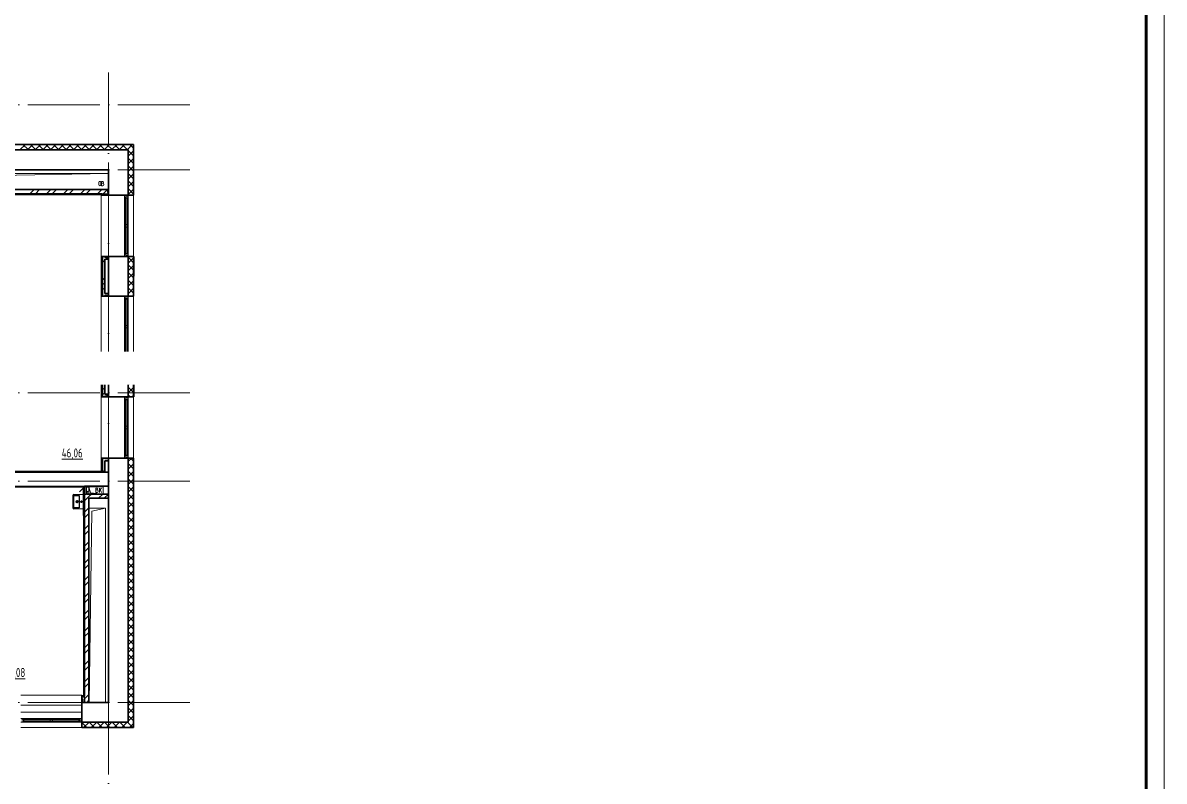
# Model space of a CAD drawing. Header units: millimetres. Extents: x -396912 to 182286, y -43638 to 41610.
# Drawn here: x 5469 to 37169, y -21418 to -345 of the extents above; entities that cross this region are included whole.
import ezdxf
from ezdxf import colors
from ezdxf.entities.mleader import LeaderData, LeaderLine
from ezdxf.math import Vec2, Vec3

# ---------------------------------------------------------------- set-up
doc = ezdxf.new("R2010")
doc.units = ezdxf.units.MM
doc.linetypes.add('ADSK_Линия сетки', pattern=[25, 20, -2.5, 0, -2.5])
for name, color, linetype, lineweight in [('_ Окна', 7, 'Continuous', 9), ('A-_ANOTTEXT_T', 7, 'Continuous', 9), ('RC-Выноски', 7, 'Continuous', 0), ('Марки помещений', 252, 'Continuous', 20), ('Оборудование', 8, 'Continuous', 18), ('Ограждение', 252, 'Continuous', 9), ('Окна', 252, 'Continuous', 9), ('Оси', 252, 'Continuous', 9), ('ОФ_рамка', 8, 'Continuous', 60), ('Перекрытие', 252, 'Continuous', 18), ('Стены внутренние', 7, 'Continuous', 18), ('Стены наружные', 7, 'Continuous', 18), ('Стены штриховка', 7, 'Continuous', 9)]:
    doc.layers.add(name, color=color, linetype=linetype, lineweight=lineweight)
doc.layers.add('Узлы', color=7, linetype='Continuous')
doc.styles.add('GOST 2.304 type A_1', font='', dxfattribs={"height": 350})
doc.styles.add('GOST Common_3', font='', dxfattribs={"height": 3.5})
doc.styles.add('RubezhCAD', font='', dxfattribs={"oblique": 10})
doc.styles.get('GOST 2.304 type A_1').set_extended_font_data('GOST 2.304 type A')
doc.styles.get('GOST Common_3').set_extended_font_data('GOST 2.304 type A')
doc.styles.get('RubezhCAD').set_extended_font_data('GOST type A')

# ---------------------------------------------------------------- blocks, each defined once
blk = doc.blocks.new('1 этаж')
at = {"layer": 'Стены наружные', "lineweight": 9, "true_color": 0x636466}
h = blk.add_hatch(dxfattribs=at)
h.set_pattern_fill('FP_41', color=251, style=0, pattern_type=2)
h.set_pattern_definition([(180, (-32121.82, 94), (-1e-14, -100), [])])
h.paths.add_polyline_path([(-66008, -20706), (-64733, -20706), (-64733, -20696), (-66008, -20696)])
h.paths.add_polyline_path([(2115, -20706), (2692, -20706), (2692, -20696), (1407, -20696), (1407, -20706)])
h.paths.add_polyline_path([(-63033, -20706), (-61883, -20706), (-61883, -20696), (-63033, -20696)])
h.paths.add_polyline_path([(-755, -20706), (-293, -20706), (-293, -20696), (-1393, -20696), (-1393, -20706)])
h.paths.add_polyline_path([(-60183, -20706), (-59053, -20706), (-59053, -20696), (-60183, -20696)])
h.paths.add_polyline_path([(-3625, -20706), (-3093, -20706), (-3093, -20696), (-4168, -20696), (-4168, -20706)])
h.paths.add_polyline_path([(-57353, -20706), (-56243, -20706), (-56243, -20696), (-57353, -20696)])
h.paths.add_polyline_path([(-5868, -20706), (-5868, -20696), (-6963, -20696), (-6963, -20706), (-6495, -20706)])
h.paths.add_polyline_path([(-54543, -20706), (-53453, -20706), (-53453, -20696), (-54543, -20696)])
h.paths.add_polyline_path([(-8663, -20706), (-8663, -20696), (-9768, -20696), (-9768, -20706), (-9365, -20706)])
h.paths.add_polyline_path([(-51753, -20706), (-50623, -20706), (-50623, -20696), (-51753, -20696)])
h.paths.add_polyline_path([(-11518, -20706), (-11468, -20706), (-11468, -20696), (-12548, -20696), (-12548, -20706), (-12236, -20706)])
h.paths.add_polyline_path([(-48923, -20706), (-47803, -20706), (-47803, -20696), (-48923, -20696)])
h.paths.add_polyline_path([(-14248, -20706), (-14248, -20696), (-15323, -20696), (-15323, -20706), (-14388, -20706)])
h.paths.add_polyline_path([(-46103, -20706), (-45033, -20706), (-45033, -20696), (-46103, -20696)])
h.paths.add_polyline_path([(-17258, -20706), (-17023, -20706), (-17023, -20696), (-18123, -20696), (-18123, -20706), (-17976, -20706)])
h.paths.add_polyline_path([(-43333, -20706), (-42233, -20706), (-42233, -20696), (-43333, -20696)])
h.paths.add_polyline_path([(-19823, -20706), (-19823, -20696), (-20923, -20696), (-20923, -20706), (-20129, -20706)])
h.paths.add_polyline_path([(-40533, -20706), (-39403, -20706), (-39403, -20696), (-40533, -20696)])
h.paths.add_polyline_path([(-22623, -20706), (-22623, -20696), (-23703, -20696), (-23703, -20706), (-22999, -20706)])
h.paths.add_polyline_path([(-25869, -20706), (-25403, -20706), (-25403, -20696), (-26503, -20696), (-26503, -20706), (-26501, -20706)])
h.paths.add_polyline_path([(-37703, -20706), (-36593, -20706), (-36593, -20696), (-37703, -20696)])
h.paths.add_polyline_path([(-28205, -20706), (-28203, -20706), (-28203, -20696), (-29243, -20696), (-29242, -20706), (-28380, -20706)])
h.paths.add_polyline_path([(-34893, -20706), (-33783, -20706), (-33783, -20696), (-34893, -20696)])
h.paths.add_polyline_path([(-30943, -20706), (-30943, -20696), (-32083, -20696), (-32082, -20706), (-31093, -20706)])
at = {"color": 251, "lineweight": 18, "true_color": 0x636466}
for p, q in [((-3863, -5446), (2142, -5446)), ((-3781, -5568), (2142, -5446)), ((1875, -5760), (1875, -5697)), ((1932, -5760), (1932, -5697)), ((1982, -5669), (1952, -5669)), ((1952, -5669), (1952, -5789)), ((2006, -5702), (2006, -5692)), ((1986, -5722), (1952, -5722)), ((1952, -5789), (1989, -5789)), ((2016, -5762), (2016, -5752)), ((1602, -14156), (1644, -14326)), ((1602, -14156), (2002, -14156)), ((1823, -14190), (1793, -14190)), ((1793, -14190), (1793, -14310)), ((1826, -14244), (1793, -14244)), ((1846, -14224), (1846, -14214)), ((1953, -14190), (1893, -14262)), ((1893, -14310), (1893, -14190)), ((1953, -14310), (1917, -14233)), ((2002, -14156), (2002, -14356)), ((1644, -14326), (2002, -14356)), ((1793, -14310), (1830, -14310)), ((1856, -14284), (1856, -14274)), ((1602, -14751), (2060, -14751)), ((1606, -20146), (1683, -14831)), ((1683, -14831), (2060, -14751)), ((2060, -14751), (2060, -20146))]:
    blk.add_line(p, q, dxfattribs=at)
for centre, radius, start, end in [((1904, -5697), 28.7, 0, 180), ((1982, -5692), 23.3, 0, 90), ((1986, -5702), 20, 270, 0), ((1904, -5760), 28.7, 180, 0), ((1986, -5752), 30, 0, 90), ((1989, -5762), 26.7, 270, 0), ((1823, -14214), 23.3, 0, 90), ((1826, -14224), 20, 270, 0), ((1826, -14274), 30, 0, 90), ((1830, -14284), 26.7, 270, 0)]:
    blk.add_arc(centre, radius, start, end, dxfattribs=at)
at = {"layer": '_ Окна', "color": 251, "true_color": 0x636466}
for p, q in [((2624, -6056), (2624, -6081)), ((2624, -6081), (2682, -6081)), ((2682, -6081), (2682, -6056)), ((2624, -7731), (2624, -7756)), ((2682, -7731), (2624, -7731)), ((2682, -7756), (2682, -7731)), ((2624, -8856), (2624, -8881)), ((2682, -8881), (2682, -8856)), ((2624, -8881), (2682, -8881)), ((2624, -10531), (2624, -10556)), ((2682, -10531), (2624, -10531)), ((2682, -10556), (2682, -10531)), ((2624, -11656), (2624, -11681)), ((2624, -11681), (2682, -11681)), ((2682, -11681), (2682, -11656)), ((2624, -13331), (2624, -13356)), ((2682, -13331), (2624, -13331)), ((2682, -13356), (2682, -13331)), ((1407, -20628), (1382, -20628)), ((1382, -20628), (1382, -20686)), ((1382, -20686), (1407, -20686))]:
    blk.add_line(p, q, dxfattribs=at)
at = {"layer": '_ Окна', "color": 251, "lineweight": 18, "true_color": 0x636466}
for p, q in [((2682, -6081), (2624, -6081)), ((2624, -6081), (2624, -6119)), ((2624, -6127), (2665, -6127)), ((2665, -6127), (2665, -6139)), ((2665, -6145), (2682, -6140)), ((2682, -6140), (2682, -6081)), ((2665, -7685), (2624, -7685)), ((2624, -7693), (2624, -7731)), ((2624, -7731), (2682, -7731)), ((2682, -7671), (2665, -7667)), ((2665, -7673), (2665, -7685)), ((2682, -7731), (2682, -7671)), ((2682, -8881), (2624, -8881)), ((2624, -8881), (2624, -8919)), ((2624, -8927), (2665, -8927)), ((2665, -8927), (2665, -8939)), ((2665, -8945), (2682, -8940)), ((2682, -8940), (2682, -8881)), ((2665, -10485), (2624, -10485)), ((2624, -10493), (2624, -10531)), ((2624, -10531), (2682, -10531)), ((2682, -10471), (2665, -10467)), ((2665, -10473), (2665, -10485)), ((2682, -10531), (2682, -10471)), ((2682, -11681), (2624, -11681)), ((2624, -11681), (2624, -11719)), ((2624, -11727), (2665, -11727)), ((2665, -11727), (2665, -11739)), ((2682, -11740), (2682, -11681)), ((2665, -11745), (2682, -11740)), ((2665, -13285), (2624, -13285)), ((2624, -13293), (2624, -13331)), ((2682, -13271), (2665, -13267)), ((2665, -13273), (2665, -13285)), ((2682, -13331), (2682, -13271)), ((2624, -13331), (2682, -13331)), ((-230, -20628), (-268, -20628)), ((-268, -20686), (-208, -20686)), ((-222, -20669), (-222, -20628)), ((-210, -20669), (-222, -20669)), ((-208, -20686), (-204, -20669)), ((1318, -20669), (1323, -20686)), ((1323, -20686), (1382, -20686)), ((1336, -20669), (1324, -20669)), ((1336, -20628), (1336, -20669)), ((1382, -20628), (1344, -20628)), ((1382, -20686), (1382, -20628))]:
    blk.add_line(p, q, dxfattribs=at)
at = {"layer": 'Оборудование', "color": 251, "true_color": 0x636466}
for p, q in [((1482, -14156), (1341, -14297)), ((1482, -14259), (1480, -14259)), ((1480, -14259), (1480, -14263)), ((1480, -14324), (1480, -14263)), ((1482, -14175), (1482, -14337)), ((1488, -14175), (1482, -14175)), ((1489, -14164), (1489, -14348)), ((1489, -14184), (1490, -14184)), ((1490, -14184), (1489, -14184)), ((1500, -14163), (1490, -14163)), ((1500, -14157), (1500, -14355)), ((1537, -14156), (1501, -14156)), ((1537, -14356), (1537, -14156)), ((1480, -14324), (1480, -14328)), ((1480, -14328), (1482, -14328)), ((1482, -14337), (1488, -14337)), ((1490, -14328), (1489, -14328)), ((1490, -14328), (1489, -14328)), ((1490, -14349), (1500, -14349)), ((1501, -14356), (1537, -14356)), ((1553, -14280), (1537, -14280)), ((1537, -14299), (1553, -14299)), ((1553, -14276), (1548, -14276)), ((1548, -14276), (1548, -14284)), ((1548, -14294), (1548, -14340)), ((1548, -14340), (1553, -14340)), ((1553, -14284), (1553, -14276)), ((1553, -14299), (1553, -14280)), ((1555, -14283), (1553, -14281)), ((1553, -14340), (1553, -14294)), ((1553, -14297), (1555, -14295)), ((1573, -14283), (1555, -14283)), ((1555, -14295), (1555, -14283)), ((1555, -14295), (1573, -14295)), ((1573, -14295), (1573, -14283))]:
    blk.add_line(p, q, dxfattribs=at)
for points, knots in [([(1489, -14173), (1489, -14173), (1489, -14174), (1489, -14174), (1489, -14174), (1489, -14174), (1489, -14174), (1489, -14174), (1488, -14175), (1488, -14175), (1488, -14175), (1488, -14175), (1488, -14175)], [-1, -1, -1, -1, -0.833333, -0.75, -0.666667, -0.583333, -0.5, -0.416667, -0.333333, -0.25, -0.166667, 0, 0, 0, 0]), ([(1490, -14163), (1490, -14163), (1490, -14163), (1490, -14163), (1490, -14163), (1489, -14163), (1489, -14163), (1489, -14163), (1489, -14163), (1489, -14164), (1489, -14164)], [-1, -1, -1, -1, -0.833333, -0.666667, -0.541667, -0.416667, -0.333333, -0.25, -0.166667, 0, 0, 0, 0]), ([(1501, -14156), (1501, -14156), (1501, -14156), (1500, -14156), (1500, -14156), (1500, -14156), (1500, -14156), (1500, -14156), (1500, -14157), (1500, -14157)], [-1, -1, -1, -1, -0.833333, -0.666667, -0.5, -0.333333, -0.25, -0.166667, 0, 0, 0, 0]), ([(1488, -14337), (1488, -14337), (1488, -14337), (1488, -14337), (1488, -14337), (1489, -14337), (1489, -14337), (1489, -14337), (1489, -14337), (1489, -14338), (1489, -14338), (1489, -14338), (1489, -14338)], [0, 0, 0, 0, 0.166667, 0.25, 0.333333, 0.416667, 0.5, 0.583333, 0.666667, 0.75, 0.833333, 1, 1, 1, 1]), ([(1489, -14348), (1489, -14348), (1489, -14348), (1489, -14348), (1489, -14348), (1489, -14348), (1490, -14348), (1490, -14349), (1490, -14349), (1490, -14349), (1490, -14349)], [0, 0, 0, 0, 0.166667, 0.25, 0.333333, 0.416667, 0.541667, 0.666667, 0.833333, 1, 1, 1, 1]), ([(1500, -14355), (1500, -14355), (1500, -14355), (1500, -14355), (1500, -14355), (1500, -14355), (1500, -14356), (1501, -14356), (1501, -14356), (1501, -14356)], [0, 0, 0, 0, 0.166667, 0.25, 0.333333, 0.5, 0.666667, 0.833333, 1, 1, 1, 1])]:
    blk.add_open_spline(points, degree=3, knots=knots, dxfattribs=at)
at = {"layer": 'Ограждение', "color": 251, "true_color": 0x636466}
for p, q in [((-3838, -6041), (1942, -6041)), ((1942, -13731), (1942, -6036)), ((1942, -6056), (1957, -6056)), ((1942, -7756), (1942, -6056)), ((2142, -7756), (2142, -6056)), ((2592, -7756), (2592, -6056)), ((1957, -7756), (1942, -7756)), ((1942, -8856), (1957, -8856)), ((1942, -10556), (1942, -8856)), ((2142, -10556), (2142, -8856)), ((2592, -10556), (2592, -8856)), ((1957, -10556), (1942, -10556)), ((1942, -11656), (1957, -11656)), ((1942, -13356), (1942, -11656)), ((2142, -13356), (2142, -11656)), ((2592, -13356), (2592, -11656)), ((1957, -13356), (1942, -13356)), ((1942, -13726), (-3838, -13726)), ((2142, -13736), (2042, -13736)), ((-6743, -14166), (1452, -14166)), ((1457, -15231), (1462, -15231)), ((1457, -15231), (1457, -19964)), ((-293, -19946), (1407, -19946)), ((1407, -19946), (1407, -19964)), ((-293, -20221), (1407, -20221)), ((-293, -20421), (1407, -20421)), ((-293, -20596), (1407, -20596))]:
    blk.add_line(p, q, dxfattribs=at)
at = {"layer": 'Окна', "color": 251, "true_color": 0x636466}
for p, q in [((2607, -6119), (2624, -6119)), ((2607, -6891), (2607, -6119)), ((2624, -6119), (2624, -6891)), ((2624, -6139), (2665, -6139)), ((2665, -6139), (2665, -6871)), ((2682, -7671), (2682, -6140)), ((2607, -6921), (2607, -6891)), ((2624, -6891), (2607, -6891)), ((2607, -6921), (2624, -6921)), ((2607, -7693), (2607, -6921)), ((2665, -6871), (2624, -6871)), ((2624, -6891), (2624, -6921)), ((2624, -6921), (2624, -7693)), ((2624, -6941), (2665, -6941)), ((2665, -6871), (2665, -6941)), ((2665, -6941), (2665, -7673)), ((2624, -7693), (2607, -7693)), ((2665, -7673), (2624, -7673)), ((2607, -8919), (2624, -8919)), ((2607, -9691), (2607, -8919)), ((2624, -8919), (2624, -9691)), ((2624, -8939), (2665, -8939)), ((2665, -8939), (2665, -9671)), ((2682, -10471), (2682, -8940)), ((2607, -9721), (2607, -9691)), ((2624, -9691), (2607, -9691)), ((2607, -9721), (2624, -9721)), ((2607, -10493), (2607, -9721)), ((2665, -9671), (2624, -9671)), ((2624, -9691), (2624, -9721)), ((2624, -9721), (2624, -10493)), ((2624, -9741), (2665, -9741)), ((2665, -9671), (2665, -9741)), ((2665, -9741), (2665, -10473)), ((2624, -10493), (2607, -10493)), ((2665, -10473), (2624, -10473)), ((2607, -11719), (2624, -11719)), ((2607, -12491), (2607, -11719)), ((2624, -11719), (2624, -12491)), ((2624, -11739), (2665, -11739)), ((2665, -11739), (2665, -12471)), ((2682, -13271), (2682, -11740)), ((2607, -12521), (2607, -12491)), ((2624, -12491), (2607, -12491)), ((2607, -12521), (2624, -12521)), ((2607, -13293), (2607, -12521)), ((2665, -12471), (2624, -12471)), ((2624, -12491), (2624, -12521)), ((2624, -12521), (2624, -13293)), ((2624, -12541), (2665, -12541)), ((2665, -12471), (2665, -12541)), ((2665, -12541), (2665, -13273)), ((2624, -13293), (2607, -13293)), ((2665, -13273), (2624, -13273)), ((-230, -20611), (542, -20611)), ((-230, -20628), (-230, -20611)), ((542, -20628), (-230, -20628)), ((-210, -20669), (-210, -20628)), ((522, -20669), (-210, -20669)), ((-208, -20686), (1323, -20686)), ((522, -20628), (522, -20669)), ((592, -20669), (522, -20669)), ((542, -20611), (572, -20611)), ((542, -20611), (542, -20628)), ((572, -20628), (542, -20628)), ((572, -20611), (1344, -20611)), ((572, -20628), (572, -20611)), ((1344, -20628), (572, -20628)), ((592, -20669), (592, -20628)), ((1324, -20669), (592, -20669)), ((1324, -20628), (1324, -20669)), ((1344, -20611), (1344, -20628))]:
    blk.add_line(p, q, dxfattribs=at)
at = {"layer": 'Оси', "color": 251, "linetype": 'ADSK_Линия сетки', "ltscale": 100, "true_color": 0x636466}
for p, q in [((2142, -2646), (2142, -33772)), ((4409, -3546), (-72530, -3546)), ((4409, -5346), (-72530, -5346)), ((4409, -11546), (-72530, -11546)), ((4409, -13996), (-72530, -13996)), ((4409, -20146), (-72530, -20146))]:
    blk.add_line(p, q, dxfattribs=at)
at = {"layer": 'Перекрытие', "color": 251, "ltscale": 100, "true_color": 0x636466}
for p, q in [((1602, -14156), (2002, -14156)), ((2002, -14156), (2002, -14356))]:
    blk.add_line(p, q, dxfattribs=at)
at = {"layer": 'Стены внутренние', "color": 251, "lineweight": 30, "true_color": 0x636466}
for p, q in [((2844, -4644), (-4508, -4644)), ((2844, -6056), (2844, -4644)), ((2692, -4796), (-4508, -4796)), ((2692, -6056), (2692, -4796)), ((2142, -5346), (-4253, -5346)), ((2142, -5346), (2142, -5981)), ((2142, -6056), (2692, -6056)), ((2702, -6056), (2844, -6056)), ((2692, -7756), (2142, -7756)), ((2142, -7831), (2142, -8781)), ((2692, -8856), (2692, -7756)), ((2844, -7756), (2702, -7756)), ((2844, -8856), (2844, -7756)), ((2142, -8856), (2692, -8856)), ((2702, -8856), (2844, -8856)), ((2692, -10556), (2142, -10556)), ((2142, -10631), (2142, -11581)), ((2692, -11656), (2692, -10556)), ((2844, -10556), (2702, -10556)), ((2844, -11656), (2844, -10556)), ((2142, -11656), (2692, -11656)), ((2702, -11656), (2844, -11656)), ((2692, -13356), (2142, -13356)), ((2142, -13431), (2142, -14356)), ((2692, -20696), (2692, -13356)), ((2844, -13356), (2702, -13356)), ((2844, -20848), (2844, -13356)), ((2142, -13751), (2042, -13751)), ((1602, -14141), (2142, -14141)), ((2142, -14476), (2142, -20146)), ((1407, -20146), (1407, -20696)), ((2142, -20146), (1602, -20146)), ((1407, -20696), (2692, -20696)), ((1407, -20706), (1407, -20848)), ((1407, -20848), (2844, -20848))]:
    blk.add_line(p, q, dxfattribs=at)
at = {"layer": 'Стены внутренние', "color": 251, "linetype": 'Continuous', "lineweight": 9, "true_color": 0x636466}
for p, q in [((-303, -4786), (-163, -4646)), ((-89, -4786), (-229, -4646)), ((-91, -4786), (49, -4646)), ((123, -4786), (-17, -4646)), ((43, -4644), (42, -4646)), ((122, -4786), (262, -4646)), ((335, -4786), (195, -4646)), ((334, -4786), (474, -4646)), ((547, -4786), (407, -4646)), ((546, -4786), (686, -4646)), ((759, -4786), (619, -4646)), ((758, -4786), (898, -4646)), ((971, -4786), (831, -4646)), ((970, -4786), (1110, -4646)), ((1184, -4786), (1044, -4646)), ((1182, -4786), (1322, -4646)), ((1396, -4786), (1256, -4646)), ((1394, -4786), (1534, -4646)), ((1608, -4786), (1468, -4646)), ((1534, -4646), (1532, -4644)), ((1606, -4786), (1746, -4646)), ((1820, -4786), (1680, -4646)), ((1819, -4786), (1959, -4646)), ((2032, -4786), (1892, -4646)), ((2031, -4786), (2171, -4646)), ((2244, -4786), (2104, -4646)), ((2243, -4786), (2383, -4646)), ((2456, -4786), (2316, -4646)), ((2455, -4786), (2595, -4646)), ((2669, -4786), (2529, -4646)), ((2589, -4646), (2588, -4644)), ((2692, -4761), (2807, -4646)), ((2740, -4646), (2740, -4646)), ((2842, -4747), (2741, -4646)), ((2667, -4786), (2692, -4761)), ((2842, -4959), (2702, -4819)), ((2702, -4963), (2842, -4823)), ((2842, -5172), (2702, -5032)), ((2702, -5175), (2842, -5035)), ((2842, -4884), (2844, -4884)), ((2842, -5384), (2702, -5244)), ((2702, -5387), (2842, -5247)), ((2842, -5291), (2844, -5291)), ((2842, -5596), (2702, -5456)), ((2702, -5599), (2842, -5459)), ((2842, -5808), (2702, -5668)), ((2702, -5811), (2842, -5671)), ((2842, -5697), (2844, -5697)), ((2842, -6020), (2702, -5880)), ((2702, -6023), (2842, -5883)), ((2842, -6002), (2844, -6002)), ((2842, -7929), (2702, -7789)), ((2702, -7933), (2842, -7793)), ((2821, -7756), (2820, -7758)), ((2842, -8141), (2702, -8001)), ((2702, -8145), (2842, -8005)), ((2842, -8354), (2702, -8214)), ((2702, -8357), (2842, -8217)), ((2842, -7932), (2844, -7932)), ((2844, -8135), (2842, -8131)), ((2842, -8237), (2844, -8237)), ((2842, -8566), (2702, -8426)), ((2702, -8569), (2842, -8429)), ((2842, -8778), (2702, -8638)), ((2702, -8781), (2842, -8641)), ((2708, -8856), (2702, -8850)), ((2791, -8856), (2790, -8854)), ((2842, -8644), (2844, -8644)), ((2842, -8854), (2842, -8853)), ((2702, -10690), (2835, -10558)), ((2842, -10899), (2702, -10759)), ((2702, -10902), (2842, -10762)), ((2842, -10687), (2711, -10556)), ((2842, -11111), (2702, -10971)), ((2702, -11115), (2842, -10975)), ((2842, -10879), (2844, -10879)), ((2842, -11323), (2702, -11183)), ((2702, -11327), (2842, -11187)), ((2842, -11535), (2702, -11395)), ((2702, -11539), (2842, -11399)), ((2842, -11285), (2844, -11285)), ((2750, -11656), (2702, -11608)), ((2799, -11654), (2842, -11611)), ((2842, -11590), (2844, -11590)), ((2702, -13448), (2793, -13358)), ((2842, -13657), (2702, -13517)), ((2702, -13660), (2842, -13520)), ((2842, -13445), (2753, -13356)), ((2844, -13418), (2842, -13415)), ((2842, -13520), (2844, -13520)), ((2842, -13869), (2702, -13729)), ((2702, -13872), (2842, -13732)), ((2842, -14081), (2702, -13941)), ((2702, -14084), (2842, -13944)), ((2842, -13825), (2844, -13825)), ((2842, -14293), (2702, -14153)), ((2702, -14297), (2842, -14157)), ((2842, -14232), (2844, -14232)), ((2842, -14505), (2702, -14365)), ((2702, -14509), (2842, -14369)), ((2842, -14717), (2702, -14577)), ((2702, -14721), (2842, -14581)), ((2842, -14930), (2702, -14790)), ((2702, -14933), (2842, -14793)), ((2842, -14638), (2844, -14638)), ((2842, -15142), (2702, -15002)), ((2702, -15145), (2842, -15005)), ((2842, -15354), (2702, -15214)), ((2842, -14943), (2844, -14943)), ((2844, -15031), (2842, -15035)), ((2844, -15044), (2842, -15040)), ((2702, -15357), (2842, -15217)), ((2842, -15566), (2702, -15426)), ((2702, -15569), (2842, -15429)), ((2842, -15349), (2844, -15349)), ((2842, -15778), (2702, -15638)), ((2702, -15782), (2842, -15642)), ((2842, -15756), (2844, -15756)), ((2842, -15990), (2702, -15850)), ((2702, -15994), (2842, -15854)), ((2842, -16202), (2702, -16062)), ((2702, -16206), (2842, -16066)), ((2842, -16060), (2844, -16060)), ((2842, -16415), (2702, -16275)), ((2702, -16418), (2842, -16278)), ((2842, -16467), (2844, -16467)), ((2842, -16627), (2702, -16487)), ((2702, -16630), (2842, -16490)), ((2842, -16839), (2702, -16699)), ((2702, -16842), (2842, -16702)), ((2842, -17051), (2702, -16911)), ((2702, -17054), (2842, -16914)), ((2842, -16873), (2844, -16873)), ((2842, -17263), (2702, -17123)), ((2702, -17266), (2842, -17126)), ((2842, -17475), (2702, -17335)), ((2702, -17479), (2842, -17339)), ((2842, -17178), (2844, -17178)), ((2842, -17687), (2702, -17547)), ((2702, -17691), (2842, -17551)), ((2842, -17584), (2844, -17584)), ((2842, -17899), (2702, -17759)), ((2702, -17903), (2842, -17763)), ((2842, -18112), (2702, -17972)), ((2702, -18115), (2842, -17975)), ((2842, -17991), (2844, -17991)), ((2842, -18324), (2702, -18184)), ((2702, -18327), (2842, -18187)), ((2844, -18080), (2842, -18083)), ((2844, -18092), (2842, -18088)), ((2842, -18296), (2844, -18296)), ((2842, -18536), (2702, -18396)), ((2702, -18539), (2842, -18399)), ((2842, -18748), (2702, -18608)), ((2702, -18751), (2842, -18611)), ((2844, -18689), (2842, -18692)), ((2844, -18701), (2842, -18698)), ((2842, -18702), (2844, -18702)), ((2842, -18960), (2702, -18820)), ((2702, -18964), (2842, -18824)), ((2842, -19172), (2702, -19032)), ((2702, -19176), (2842, -19036)), ((2842, -19384), (2702, -19244)), ((2702, -19388), (2842, -19248)), ((2842, -19108), (2844, -19108)), ((2842, -19597), (2702, -19457)), ((2702, -19600), (2842, -19460)), ((2842, -19413), (2844, -19413)), ((2844, -19502), (2842, -19505)), ((2842, -19809), (2702, -19669)), ((2702, -19812), (2842, -19672)), ((2842, -20021), (2702, -19881)), ((2702, -20024), (2842, -19884)), ((2842, -19820), (2844, -19820)), ((2842, -20233), (2702, -20093)), ((2702, -20236), (2842, -20096)), ((2842, -20226), (2844, -20226)), ((2842, -20445), (2702, -20305)), ((2702, -20448), (2842, -20308)), ((2842, -20657), (2702, -20517)), ((2702, -20661), (2842, -20521)), ((2842, -20531), (2844, -20531)), ((1546, -20846), (1407, -20707)), ((1456, -20846), (1596, -20706)), ((1482, -20846), (1481, -20848)), ((1758, -20846), (1618, -20706)), ((1669, -20846), (1809, -20706)), ((1737, -20848), (1736, -20846)), ((1970, -20846), (1830, -20706)), ((1881, -20846), (2021, -20706)), ((2182, -20846), (2042, -20706)), ((2093, -20846), (2233, -20706)), ((2394, -20846), (2254, -20706)), ((2303, -20846), (2302, -20848)), ((2305, -20846), (2445, -20706)), ((2324, -20848), (2322, -20846)), ((2606, -20846), (2466, -20706)), ((2517, -20846), (2657, -20706)), ((2538, -20846), (2536, -20848)), ((2819, -20846), (2679, -20706)), ((2729, -20846), (2842, -20733))]:
    blk.add_line(p, q, dxfattribs=at)
at = {"layer": 'Стены внутренние', "color": 251, "true_color": 0x636466}
for p, q in [((2692, -6056), (2692, -7756)), ((2844, -6056), (2844, -7756)), ((2692, -8856), (2692, -10556)), ((2844, -8856), (2844, -10556)), ((2692, -11656), (2692, -13356)), ((2844, -11656), (2844, -13356)), ((-4673, -14141), (1482, -14141)), ((1407, -20696), (-293, -20696)), ((1407, -20848), (-293, -20848))]:
    blk.add_line(p, q, dxfattribs=at)
at = {"layer": 'Стены наружные', "color": 251, "linetype": 'Continuous', "lineweight": 9, "true_color": 0x636466}
for p, q in [((2702, -4806), (2692, -4806)), ((2702, -4906), (2692, -4906)), ((2702, -5006), (2692, -5006)), ((2702, -5106), (2692, -5106)), ((2702, -5206), (2692, -5206)), ((2702, -5306), (2692, -5306)), ((2702, -5406), (2692, -5406)), ((2702, -5506), (2692, -5506)), ((2702, -5606), (2692, -5606)), ((2702, -5706), (2692, -5706)), ((-43, -6016), (77, -5896)), ((114, -6016), (234, -5896)), ((278, -6031), (278, -6016)), ((428, -6016), (548, -5896)), ((586, -6016), (706, -5896)), ((878, -6031), (878, -6016)), ((900, -6016), (1020, -5896)), ((1057, -6016), (1177, -5896)), ((1371, -6016), (1491, -5896)), ((1478, -6031), (1478, -6016)), ((1529, -6016), (1649, -5896)), ((1843, -6016), (1963, -5896)), ((2000, -6016), (2120, -5896)), ((2075, -6031), (2090, -6016)), ((2702, -5806), (2692, -5806)), ((2702, -5906), (2692, -5906)), ((2702, -6006), (2692, -6006)), ((-209, -6036), (-204, -6031)), ((-138, -6036), (-133, -6031)), ((-68, -6036), (-63, -6031)), ((3, -6036), (8, -6031)), ((74, -6036), (79, -6031)), ((144, -6036), (149, -6031)), ((215, -6036), (220, -6031)), ((286, -6036), (291, -6031)), ((356, -6036), (361, -6031)), ((427, -6036), (432, -6031)), ((498, -6036), (503, -6031)), ((569, -6036), (574, -6031)), ((639, -6036), (644, -6031)), ((710, -6036), (715, -6031)), ((781, -6036), (786, -6031)), ((851, -6036), (856, -6031)), ((922, -6036), (927, -6031)), ((993, -6036), (998, -6031)), ((1064, -6036), (1069, -6031)), ((1134, -6036), (1139, -6031)), ((1205, -6036), (1210, -6031)), ((1276, -6036), (1281, -6031)), ((1346, -6036), (1351, -6031)), ((1417, -6036), (1422, -6031)), ((1488, -6036), (1493, -6031)), ((1559, -6036), (1564, -6031)), ((1629, -6036), (1634, -6031)), ((1700, -6036), (1705, -6031)), ((1771, -6036), (1776, -6031)), ((1841, -6036), (1846, -6031)), ((1912, -6036), (1917, -6031)), ((2042, -6047), (2046, -6043)), ((2046, -6043), (2059, -6031)), ((1957, -7758), (1960, -7756)), ((1957, -7829), (1962, -7824)), ((1957, -7900), (1962, -7895)), ((1962, -7824), (1967, -7819)), ((1967, -7819), (1980, -7807)), ((1980, -7807), (1992, -7794)), ((1992, -7775), (2011, -7756)), ((1992, -7910), (2042, -7860)), ((2071, -7831), (2121, -7781)), ((2702, -7806), (2692, -7806)), ((2702, -7906), (2692, -7906)), ((2849, -7911), (2847, -7914)), ((1957, -7971), (1962, -7966)), ((1957, -8041), (1962, -8036)), ((1957, -8112), (1962, -8107)), ((1957, -8183), (1962, -8178)), ((1967, -8031), (1980, -8019)), ((1967, -8243), (1980, -8231)), ((1980, -8019), (1992, -8006)), ((1980, -8231), (1992, -8218)), ((2702, -8006), (2692, -8006)), ((2702, -8106), (2692, -8106)), ((2702, -8206), (2692, -8206)), ((2844, -7932), (2849, -7932)), ((2849, -8144), (2844, -8135)), ((2844, -8237), (2849, -8237)), ((1957, -8253), (1962, -8248)), ((1957, -8324), (1962, -8319)), ((1957, -8395), (1962, -8390)), ((1957, -8466), (1962, -8461)), ((1957, -8536), (1962, -8531)), ((1962, -8248), (1967, -8243)), ((1967, -8456), (1980, -8443)), ((1980, -8443), (1992, -8431)), ((1992, -8403), (2042, -8353)), ((1992, -8538), (2042, -8488)), ((2702, -8306), (2692, -8306)), ((2702, -8406), (2692, -8406)), ((2702, -8506), (2692, -8506)), ((1957, -8607), (1962, -8602)), ((1957, -8678), (1962, -8673)), ((1957, -8748), (1962, -8743)), ((1957, -8819), (1962, -8814)), ((1962, -8673), (1967, -8668)), ((1967, -8668), (1980, -8655)), ((1980, -8655), (1992, -8643)), ((1991, -8856), (1992, -8855)), ((1992, -8673), (2042, -8623)), ((2702, -8606), (2692, -8606)), ((2702, -8706), (2692, -8706)), ((2702, -8806), (2692, -8806)), ((1957, -10587), (1962, -10582)), ((1957, -10658), (1962, -10653)), ((1957, -10728), (1962, -10723)), ((1967, -10577), (1980, -10564)), ((1967, -10789), (1980, -10776)), ((1980, -10564), (1988, -10556)), ((1980, -10776), (1992, -10764)), ((1992, -10693), (2042, -10643)), ((1992, -10828), (2042, -10778)), ((2054, -10631), (2104, -10581)), ((2702, -10606), (2692, -10606)), ((2702, -10706), (2692, -10706)), ((1957, -10799), (1962, -10794)), ((1957, -10870), (1962, -10865)), ((1957, -10940), (1962, -10935)), ((1957, -11011), (1962, -11006)), ((1957, -11082), (1962, -11077)), ((1962, -10794), (1967, -10789)), ((1967, -11001), (1980, -10989)), ((1980, -10989), (1992, -10976)), ((1992, -10963), (2042, -10913)), ((2702, -10806), (2692, -10806)), ((2702, -10906), (2692, -10906)), ((2702, -11006), (2692, -11006)), ((1957, -11153), (1962, -11148)), ((1957, -11223), (1962, -11218)), ((1957, -11294), (1962, -11289)), ((1957, -11365), (1962, -11360)), ((1962, -11218), (1967, -11213)), ((1967, -11213), (1980, -11201)), ((1980, -11201), (1992, -11188)), ((1980, -11413), (1992, -11400)), ((1992, -11456), (2042, -11406)), ((2702, -11106), (2692, -11106)), ((2702, -11206), (2692, -11206)), ((2702, -11306), (2692, -11306)), ((2702, -11406), (2692, -11406)), ((2844, -11285), (2849, -11285)), ((1957, -11435), (1962, -11430)), ((1957, -11506), (1962, -11501)), ((1957, -11577), (1962, -11572)), ((1957, -11647), (1962, -11642)), ((1962, -11642), (1967, -11637)), ((1967, -11425), (1980, -11413)), ((1967, -11637), (1980, -11625)), ((1980, -11625), (1992, -11612)), ((1992, -11591), (2042, -11541)), ((2088, -11631), (2138, -11581)), ((2702, -11506), (2692, -11506)), ((2702, -11606), (2692, -11606)), ((2844, -11590), (2849, -11590)), ((1957, -13415), (1962, -13410)), ((1957, -13486), (1962, -13481)), ((1957, -13557), (1962, -13552)), ((1957, -13627), (1962, -13622)), ((1967, -13547), (1980, -13534)), ((1980, -13534), (1992, -13522)), ((2133, -13381), (2142, -13372)), ((2702, -13406), (2692, -13406)), ((2702, -13506), (2692, -13506)), ((2702, -13606), (2692, -13606)), ((-202, -13736), (-197, -13731)), ((-146, -13751), (-131, -13736)), ((-131, -13736), (-126, -13731)), ((-60, -13736), (-55, -13731)), ((10, -13736), (15, -13731)), ((81, -13736), (86, -13731)), ((152, -13736), (157, -13731)), ((223, -13736), (228, -13731)), ((278, -13751), (293, -13736)), ((293, -13736), (298, -13731)), ((364, -13736), (369, -13731)), ((435, -13736), (440, -13731)), ((505, -13736), (510, -13731)), ((576, -13736), (581, -13731)), ((647, -13736), (652, -13731)), ((702, -13751), (717, -13736)), ((717, -13736), (722, -13731)), ((788, -13736), (793, -13731)), ((859, -13736), (864, -13731)), ((930, -13736), (935, -13731)), ((1000, -13736), (1005, -13731)), ((1071, -13736), (1076, -13731)), ((1127, -13751), (1142, -13736)), ((1142, -13736), (1147, -13731)), ((1212, -13736), (1217, -13731)), ((1283, -13736), (1288, -13731)), ((1354, -13736), (1359, -13731)), ((1425, -13736), (1430, -13731)), ((1495, -13736), (1500, -13731)), ((1551, -13751), (1566, -13736)), ((1566, -13736), (1571, -13731)), ((1637, -13736), (1642, -13731)), ((1707, -13736), (1712, -13731)), ((1778, -13736), (1783, -13731)), ((1849, -13736), (1854, -13731)), ((1920, -13736), (1925, -13731)), ((1957, -13698), (1962, -13693)), ((1975, -13751), (1980, -13746)), ((1980, -13746), (1992, -13734)), ((1992, -13746), (2042, -13696)), ((2702, -13706), (2692, -13706)), ((2702, -13806), (2692, -13806)), ((2702, -13906), (2692, -13906)), ((-202, -14161), (-197, -14156)), ((-132, -14161), (-127, -14156)), ((-127, -14156), (-112, -14141)), ((-61, -14161), (-56, -14156)), ((10, -14161), (15, -14156)), ((80, -14161), (85, -14156)), ((151, -14161), (156, -14156)), ((222, -14161), (227, -14156)), ((292, -14161), (297, -14156)), ((297, -14156), (312, -14141)), ((363, -14161), (368, -14156)), ((434, -14161), (439, -14156)), ((505, -14161), (510, -14156)), ((575, -14161), (580, -14156)), ((646, -14161), (651, -14156)), ((717, -14161), (722, -14156)), ((722, -14156), (737, -14141)), ((787, -14161), (792, -14156)), ((858, -14161), (863, -14156)), ((929, -14161), (934, -14156)), ((1000, -14161), (1005, -14156)), ((1070, -14161), (1075, -14156)), ((1141, -14161), (1146, -14156)), ((1146, -14156), (1161, -14141)), ((1212, -14161), (1217, -14156)), ((1282, -14161), (1287, -14156)), ((1353, -14161), (1358, -14156)), ((1424, -14161), (1429, -14156)), ((1452, -14274), (1482, -14244)), ((2702, -14006), (2692, -14006)), ((2702, -14106), (2692, -14106)), ((2702, -14206), (2692, -14206)), ((1482, -14391), (1518, -14356)), ((1482, -14548), (1602, -14428)), ((1602, -14428), (1675, -14356)), ((1869, -14476), (1989, -14356)), ((2026, -14476), (2142, -14360)), ((2702, -14306), (2692, -14306)), ((2702, -14406), (2692, -14406)), ((2702, -14506), (2692, -14506)), ((1452, -14698), (1482, -14668)), ((1482, -14863), (1602, -14743)), ((2702, -14606), (2692, -14606)), ((2702, -14706), (2692, -14706)), ((2702, -14806), (2692, -14806)), ((1462, -14971), (1467, -14966)), ((1462, -15042), (1467, -15037)), ((1462, -15112), (1467, -15107)), ((1462, -15183), (1467, -15178)), ((1478, -19969), (1478, -14956)), ((1482, -15020), (1602, -14900)), ((1482, -15334), (1602, -15214)), ((2702, -14906), (2692, -14906)), ((2702, -15006), (2692, -15006)), ((2702, -15106), (2692, -15106)), ((2702, -15206), (2692, -15206)), ((1462, -15254), (1467, -15249)), ((1462, -15324), (1467, -15319)), ((1462, -15395), (1467, -15390)), ((1462, -15466), (1467, -15461)), ((1462, -15537), (1467, -15532)), ((1482, -15491), (1602, -15371)), ((2702, -15306), (2692, -15306)), ((2702, -15406), (2692, -15406)), ((2702, -15506), (2692, -15506)), ((1462, -15607), (1467, -15602)), ((1462, -15678), (1467, -15673)), ((1462, -15749), (1467, -15744)), ((1462, -15819), (1467, -15814)), ((1482, -15806), (1602, -15686)), ((1482, -15963), (1602, -15843)), ((2702, -15606), (2692, -15606)), ((2702, -15706), (2692, -15706)), ((2702, -15806), (2692, -15806)), ((1462, -15890), (1467, -15885)), ((1462, -15961), (1467, -15956)), ((1462, -16032), (1467, -16027)), ((1462, -16102), (1467, -16097)), ((1482, -16277), (1602, -16157)), ((2702, -15906), (2692, -15906)), ((2702, -16006), (2692, -16006)), ((2702, -16106), (2692, -16106)), ((1462, -16173), (1467, -16168)), ((1462, -16244), (1467, -16239)), ((1462, -16314), (1467, -16309)), ((1462, -16385), (1467, -16380)), ((1462, -16456), (1467, -16451)), ((1482, -16434), (1602, -16314)), ((2702, -16206), (2692, -16206)), ((2702, -16306), (2692, -16306)), ((2702, -16406), (2692, -16406)), ((1462, -16527), (1467, -16522)), ((1462, -16597), (1467, -16592)), ((1462, -16668), (1467, -16663)), ((1462, -16739), (1467, -16734)), ((1482, -16749), (1602, -16629)), ((1482, -16906), (1602, -16786)), ((2702, -16506), (2692, -16506)), ((2702, -16606), (2692, -16606)), ((2702, -16706), (2692, -16706)), ((1462, -16809), (1467, -16804)), ((1462, -16880), (1467, -16875)), ((1462, -16951), (1467, -16946)), ((1462, -17022), (1467, -17017)), ((1462, -17092), (1467, -17087)), ((1482, -17220), (1602, -17100)), ((2702, -16806), (2692, -16806)), ((2702, -16906), (2692, -16906)), ((2702, -17006), (2692, -17006)), ((2702, -17106), (2692, -17106)), ((1462, -17163), (1467, -17158)), ((1462, -17234), (1467, -17229)), ((1462, -17304), (1467, -17299)), ((1462, -17375), (1467, -17370)), ((1482, -17377), (1602, -17257)), ((2702, -17206), (2692, -17206)), ((2702, -17306), (2692, -17306)), ((2702, -17406), (2692, -17406)), ((1462, -17446), (1467, -17441)), ((1462, -17517), (1467, -17512)), ((1462, -17587), (1467, -17582)), ((1462, -17658), (1467, -17653)), ((1462, -17729), (1467, -17724)), ((1482, -17691), (1602, -17571)), ((1482, -17849), (1602, -17729)), ((2702, -17506), (2692, -17506)), ((2702, -17606), (2692, -17606)), ((2702, -17706), (2692, -17706)), ((1462, -17799), (1467, -17794)), ((1462, -17870), (1467, -17865)), ((1462, -17941), (1467, -17936)), ((1462, -18011), (1467, -18006)), ((1482, -18163), (1602, -18043)), ((2702, -17806), (2692, -17806)), ((2702, -17906), (2692, -17906)), ((2702, -18006), (2692, -18006)), ((1462, -18082), (1467, -18077)), ((1462, -18153), (1467, -18148)), ((1462, -18224), (1467, -18219)), ((1462, -18294), (1467, -18289)), ((1462, -18365), (1467, -18360)), ((1482, -18320), (1602, -18200)), ((2702, -18106), (2692, -18106)), ((2702, -18206), (2692, -18206)), ((2702, -18306), (2692, -18306)), ((1462, -18436), (1467, -18431)), ((1462, -18506), (1467, -18501)), ((1462, -18577), (1467, -18572)), ((1462, -18648), (1467, -18643)), ((1482, -18634), (1602, -18514)), ((1482, -18792), (1602, -18672)), ((2702, -18406), (2692, -18406)), ((2702, -18506), (2692, -18506)), ((2702, -18606), (2692, -18606)), ((1462, -18719), (1467, -18714)), ((1462, -18789), (1467, -18784)), ((1462, -18860), (1467, -18855)), ((1462, -18931), (1467, -18926)), ((1462, -19001), (1467, -18996)), ((1482, -19106), (1602, -18986)), ((2702, -18706), (2692, -18706)), ((2702, -18806), (2692, -18806)), ((2702, -18906), (2692, -18906)), ((2702, -19006), (2692, -19006)), ((1462, -19072), (1467, -19067)), ((1462, -19143), (1467, -19138)), ((1462, -19214), (1467, -19209)), ((1462, -19284), (1467, -19279)), ((1482, -19263), (1602, -19143)), ((2702, -19106), (2692, -19106)), ((2702, -19206), (2692, -19206)), ((2702, -19306), (2692, -19306)), ((1462, -19355), (1467, -19350)), ((1462, -19426), (1467, -19421)), ((1462, -19496), (1467, -19491)), ((1462, -19567), (1467, -19562)), ((1462, -19638), (1467, -19633)), ((1482, -19577), (1602, -19457)), ((1482, -19735), (1602, -19615)), ((2702, -19406), (2692, -19406)), ((2702, -19506), (2692, -19506)), ((2702, -19606), (2692, -19606)), ((1414, -19969), (1419, -19964)), ((1462, -19709), (1467, -19704)), ((1462, -19779), (1467, -19774)), ((1462, -19850), (1467, -19845)), ((1462, -19921), (1467, -19916)), ((1482, -20049), (1602, -19929)), ((2702, -19706), (2692, -19706)), ((2702, -19806), (2692, -19806)), ((2702, -19906), (2692, -19906)), ((1455, -19999), (1467, -19986)), ((1467, -19986), (1480, -19974)), ((1542, -20146), (1602, -20086)), ((2702, -20006), (2692, -20006)), ((2702, -20106), (2692, -20106)), ((2702, -20206), (2692, -20206)), ((2702, -20306), (2692, -20306)), ((2702, -20406), (2692, -20406)), ((2702, -20506), (2692, -20506)), ((2702, -20606), (2692, -20606))]:
    blk.add_line(p, q, dxfattribs=at)
at = {"layer": 'Стены наружные', "color": 251, "lineweight": 30, "true_color": 0x636466}
for p, q in [((2127, -5896), (-3863, -5896)), ((1967, -6016), (-3863, -6016)), ((1967, -6031), (1967, -6016)), ((2127, -5981), (2127, -5896)), ((2142, -5981), (2127, -5981)), ((2142, -6056), (2142, -5981)), ((-3848, -6031), (1962, -6031)), ((-3843, -6036), (1957, -6036)), ((1957, -6036), (1957, -6056)), ((1957, -6056), (2142, -6056)), ((1962, -6031), (1962, -6036)), ((2692, -6056), (2702, -6056)), ((2142, -7756), (1957, -7756)), ((1957, -7756), (1957, -8856)), ((2042, -8781), (2042, -7831)), ((2042, -7831), (2142, -7831)), ((2142, -7831), (2142, -7756)), ((2702, -7756), (2692, -7756)), ((2849, -7756), (2844, -7756)), ((2849, -8306), (2849, -7756)), ((2844, -8306), (2849, -8306)), ((1957, -8856), (2142, -8856)), ((2142, -8781), (2042, -8781)), ((2142, -8856), (2142, -8781)), ((2692, -8856), (2702, -8856)), ((2142, -10556), (1957, -10556)), ((1957, -10556), (1957, -11656)), ((2042, -11581), (2042, -10631)), ((2042, -10631), (2142, -10631)), ((2142, -10631), (2142, -10556)), ((2702, -10556), (2692, -10556)), ((2844, -11106), (2844, -11656)), ((2849, -11106), (2844, -11106)), ((2849, -11656), (2849, -11106)), ((1957, -11656), (2142, -11656)), ((2142, -11581), (2042, -11581)), ((2142, -11656), (2142, -11581)), ((2692, -11656), (2702, -11656)), ((2844, -11656), (2849, -11656)), ((2142, -13356), (1957, -13356)), ((1957, -13356), (1957, -13731)), ((2042, -13751), (2042, -13431)), ((2042, -13431), (2142, -13431)), ((2142, -13431), (2142, -13356)), ((2702, -13356), (2692, -13356)), ((-3863, -13751), (2042, -13751)), ((1962, -13736), (-3848, -13736)), ((1957, -13731), (-3843, -13731)), ((1962, -13731), (1962, -13736)), ((-6753, -14161), (1452, -14161)), ((1452, -14161), (1452, -14956)), ((1602, -14141), (1482, -14141)), ((1482, -14175), (1482, -14141)), ((1482, -14156), (1501, -14156)), ((1537, -14156), (1602, -14156)), ((1602, -14156), (1602, -14141)), ((1482, -19974), (1482, -14337)), ((1501, -14356), (1482, -14356)), ((2142, -14356), (1537, -14356)), ((1602, -20146), (1602, -14476)), ((1602, -14476), (2142, -14476)), ((2142, -14476), (2142, -14356)), ((1452, -14956), (1462, -14956)), ((1462, -14956), (1462, -19964)), ((1467, -14956), (1467, -19969)), ((1407, -19964), (1407, -20146)), ((1462, -19964), (1407, -19964)), ((1467, -19969), (1462, -19969)), ((1407, -20146), (1602, -20146)), ((1482, -20049), (1482, -20146)), ((2692, -20696), (1407, -20696)), ((1407, -20696), (1407, -20706))]:
    blk.add_line(p, q, dxfattribs=at)
at = {"layer": 'Стены наружные', "color": 251, "true_color": 0x636466}
for p, q in [((2142, -5896), (2127, -5896)), ((2127, -13743), (2127, -13736)), ((2127, -13743), (2142, -13743)), ((1602, -14156), (1602, -14356)), ((-293, -20696), (1407, -20696))]:
    blk.add_line(p, q, dxfattribs=at)
at = {"layer": 'Стены штриховка', "color": 251, "true_color": 0x636466}
for p, q in [((2844, -4646), (-4506, -4646)), ((2842, -6054), (2842, -4644)), ((-4508, -4786), (2692, -4786)), ((2692, -4786), (2692, -4796)), ((2692, -4796), (2702, -4796)), ((2702, -4796), (2702, -6056)), ((1967, -6016), (2127, -6016)), ((1980, -6016), (1980, -6056)), ((1992, -6016), (1992, -6056)), ((2127, -5981), (2127, -6016)), ((1967, -6031), (1962, -6031)), ((1962, -6036), (1962, -6056)), ((1967, -6056), (1967, -6031)), ((2042, -6031), (2142, -6031)), ((2042, -6031), (2042, -6056)), ((2042, -6043), (2142, -6043)), ((2768, -6054), (2768, -6056)), ((2768, -6054), (2842, -6054)), ((1962, -7756), (1962, -8856)), ((1967, -8856), (1967, -7756)), ((1980, -7756), (1980, -8856)), ((1992, -7756), (1992, -8856)), ((2042, -7756), (2042, -7781)), ((2042, -7768), (2142, -7768)), ((2042, -7781), (2142, -7781)), ((2702, -7756), (2702, -8856)), ((2768, -7756), (2768, -7758)), ((2842, -7758), (2768, -7758)), ((2842, -8854), (2842, -7758)), ((2042, -8831), (2142, -8831)), ((2042, -8831), (2042, -8856)), ((2042, -8843), (2142, -8843)), ((2768, -8854), (2768, -8856)), ((2768, -8854), (2842, -8854)), ((1962, -10556), (1962, -11656)), ((1967, -11656), (1967, -10556)), ((1980, -10556), (1980, -11656)), ((1992, -10556), (1992, -11656)), ((2042, -10556), (2042, -10581)), ((2042, -10568), (2142, -10568)), ((2042, -10581), (2142, -10581)), ((2702, -10556), (2702, -11656)), ((2768, -10556), (2768, -10558)), ((2842, -10558), (2768, -10558)), ((2842, -11654), (2842, -10558)), ((2042, -11631), (2142, -11631)), ((2042, -11631), (2042, -11656)), ((2042, -11643), (2142, -11643)), ((2768, -11654), (2768, -11656)), ((2768, -11654), (2842, -11654)), ((1962, -13356), (1962, -13731)), ((1967, -13751), (1967, -13356)), ((1980, -13356), (1980, -13751)), ((1992, -13356), (1992, -13751)), ((2042, -13356), (2042, -13381)), ((2042, -13368), (2142, -13368)), ((2042, -13381), (2142, -13381)), ((2702, -13356), (2702, -20696)), ((2768, -13356), (2768, -13358)), ((2842, -13358), (2768, -13358)), ((2842, -20848), (2842, -13358)), ((1482, -14156), (-6753, -14156)), ((1452, -14161), (1452, -14156)), ((1482, -14956), (1462, -14956)), ((1462, -19969), (1407, -19969)), ((1467, -19969), (1482, -19969)), ((1407, -19974), (1482, -19974)), ((1407, -19986), (1482, -19986)), ((1407, -19999), (1482, -19999)), ((1432, -20049), (1407, -20049)), ((1420, -20049), (1420, -20146)), ((1432, -20049), (1432, -20146)), ((1482, -20049), (1482, -19974)), ((2692, -20706), (1407, -20706)), ((1409, -20772), (1407, -20772)), ((1409, -20772), (1409, -20846)), ((1409, -20846), (2844, -20846)), ((2702, -20696), (2692, -20696)), ((2692, -20696), (2692, -20706))]:
    blk.add_line(p, q, dxfattribs=at)
at = {"layer": 'Узлы', "color": 251, "lineweight": 9, "true_color": 0x636466}
for p, q in [((1152, -14401), (1152, -14571)), ((1152, -14571), (1152, -14741)), ((1452, -14371), (1182, -14371)), ((1272, -14571), (1232, -14571)), ((1272, -14571), (1272, -14531)), ((1272, -14571), (1272, -14611)), ((1272, -14571), (1312, -14571)), ((1392, -14571), (1362, -14571)), ((1392, -14571), (1392, -14541)), ((1392, -14571), (1392, -14601)), ((1392, -14571), (1422, -14571)), ((1182, -14771), (1452, -14771))]:
    blk.add_line(p, q, dxfattribs=at)
at = {"layer": 'Узлы', "color": 251, "true_color": 0x636466}
for p, q in [((1182, -14741), (1182, -14401)), ((1182, -14401), (1333, -14401)), ((1333, -14401), (1333, -14741)), ((1333, -14741), (1182, -14741))]:
    blk.add_line(p, q, dxfattribs=at)
for centre, start, end in [((1182, -14401), 90, 180), ((1182, -14741), 180, 270)]:
    blk.add_arc(centre, 30, start, end, dxfattribs=at)
at = {"layer": 'Узлы', "color": 251, "lineweight": 9, "true_color": 0x636466}
for centre, radius, start, end in [((1272, -14571), 30, 90, 180), ((1272, -14571), 30, 180, 270), ((1272, -14571), 30, 0, 90.0077), ((1272, -14571), 30, 270, 0), ((1392, -14571), 20, 90, 180), ((1392, -14571), 20, 180, 270), ((1392, -14571), 20, 0, 90.0116), ((1392, -14571), 20, 270, 0)]:
    blk.add_arc(centre, radius, start, end, dxfattribs=at)
at = {"layer": 'Марки помещений', "color": 251, "true_color": 0x636466, "style": 'GOST Common_3', "width": 0.9}
for s, p in [('%%U46,06', (846, -13341)), ('%%U61,08', (-710, -19441))]:
    blk.add_text(s, height=250, dxfattribs=at).set_placement(p)
blk = doc.blocks.new('А0')
at = {"layer": 'ОФ_рамка', "color": 0, "linetype": 'Continuous', "lineweight": 5, "ltscale": 100}
blk.add_lwpolyline([(341068, -393717), (341068, -309617)], dxfattribs=at)
at = {"layer": 'ОФ_рамка', "color": 0, "linetype": 'Continuous', "ltscale": 100}
blk.add_lwpolyline([(340568, -393217), (340568, -310117)], dxfattribs=at)
blk = doc.blocks.new('_None')

msp = doc.modelspace()

# ---------------------------------------------------------------- block references
msp.add_blockref('1 этаж', (5702, 918))
at = {"layer": 'ОФ_рамка', "color": 0, "lineweight": -2}
msp.add_blockref('А0', (-303900, 351227), dxfattribs=at)

# ---------------------------------------------------------------- texts
at = {"layer": 'A-_ANOTTEXT_T', "char_height": 350, "width": 168.35, "attachment_point": 1, "style": 'GOST 2.304 type A_1'}
for insert in [(16326, -613), (16663, -613), (17483, -613), (5806, -1486), (6375, -1486), (8214, -1486)]:
    msp.add_mtext('\\fGOST 2.304 type A|b0|i0|c204|p34|; ', dxfattribs=dict(at, insert=insert))
at = {"layer": 'A-_ANOTTEXT_T', "color": 1, "char_height": 350, "width": 168.35, "attachment_point": 1, "style": 'GOST 2.304 type A_1'}
for insert in [(6899, -12165), (9181, -12165), (9518, -12165), (11159, -12165)]:
    msp.add_mtext('\\fGOST 2.304 type A|b0|i0|c204|p34|; ', dxfattribs=dict(at, insert=insert))

# ---------------------------------------------------------------- next in the draw order: leaders
at = {"layer": 'RC-Выноски'}
ml = msp.add_multileader_mtext('Standard', dxfattribs=at)
ml.set_content('ВВГнг(А)-LSLTx 2х1,5\\Pс 1 этажа', color=256, style='RubezhCAD')
ml.set_leader_properties()
ml.set_arrow_properties(name='NONE')
ml.build(insert=Vec2(0, 0))
ml.multileader.update_dxf_attribs({"has_text_frame": 1, "text_left_attachment_type": 6, "text_right_attachment_type": 6, "dogleg_length": 2, "arrow_head_size": 400, "scale": 100})
ctx = ml.context
ctx.base_point, ctx.scale, ctx.char_height, ctx.arrow_head_size, ctx.landing_gap_size, ctx.plane_origin = Vec3(-183990, -9904), 100, 250, 400, 100, Vec3(-683576, -453596)
ctx.left_attachment, ctx.right_attachment, ctx.text_align_type = 6, 6, 1
notes = []
notes.append((ctx, [(0, (1, 1, 0), (-184190, -9904), (1, 0), 200, [(0, [(-184917, -10624)], 0, [])])]))
ctx.mtext.insert, ctx.mtext.width, ctx.mtext.defined_height, ctx.mtext.alignment, ctx.mtext.flow_direction = Vec3(-182458, -9604), 4286.59, 1161, 2, 5
ctx.mtext.has_bg_fill, ctx.mtext.bg_color, ctx.mtext.bg_scale_factor, ctx.mtext.bg_transparency, ctx.mtext.use_window_bg_color = 1, -1027028792, 1.5, 0, 1
for ctx, leaders in notes:
    for number, flags, end, landing, length, lines in leaders:
        leader = LeaderData()
        leader.index, (leader.has_last_leader_line, leader.has_dogleg_vector, leader.attachment_direction) = number, flags
        leader.last_leader_point, leader.dogleg_vector, leader.dogleg_length = Vec3(end), Vec3(landing), length
        for number, points, colour, breaks in lines:
            line = LeaderLine()
            line.index, line.vertices, line.color, line.breaks = number, Vec3.list(points), colors.encode_raw_color(colour), breaks
            leader.lines.append(line)
        ctx.leaders.append(leader)

doc.saveas('drawing.dxf')
